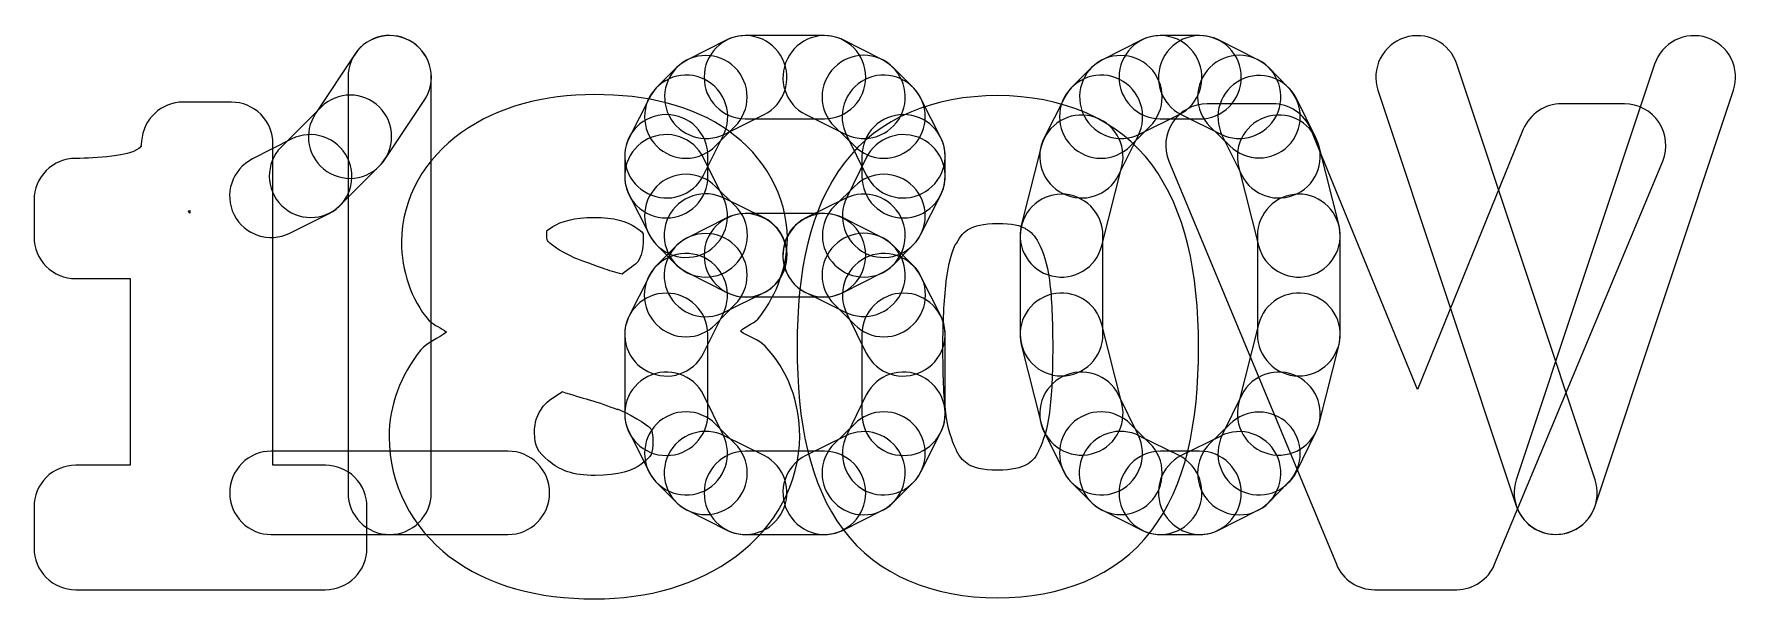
# Model space of a CAD drawing. Header units: millimetres. Extents: x 9 to 213, y 81 to 203.
# Drawn here: x 173.91 to 180.07, y 177.82 to 179.86 of the extents above; entities that cross this region are included whole.
import ezdxf

# ---------------------------------------------------------------- set-up
doc = ezdxf.new("R2010")
doc.units = ezdxf.units.MM
doc.layers.get('0').update_dxf_attribs({"linetype": 'CONTINUOUS'})

msp = doc.modelspace()

# ---------------------------------------------------------------- linework, layer by layer
at = {"color": 7}
for points in [[(175.19727, 179.856809)], [(175.28126, 179.831416)], [(176.41602, 179.841174)], [(177.91602, 179.841174)], [(178.86522, 179.848997)], [(179.95899, 179.848997)], [(176.23432, 179.741569)], [(176.80469, 179.741581)], [(177.73432, 179.741569)], [(178.16216, 179.741581)], [(176.33594, 179.698609)], [(176.91602, 179.698603)], [(177.83594, 179.698609)], [(178.27345, 179.696653)], [(175.9375, 179.64392)], [(177.39453, 179.640019)], [(174.94927, 179.598997)], [(176.19727, 179.571653)], [(177.05469, 179.571653)], [(177.73436, 179.565794)], [(178.375, 179.565794)], [(174.84375, 179.483753)], [(176.13086, 179.483763)], [(177.12109, 179.483763)], [(176.16216, 179.311881)], [(176.877, 179.311895)], [(176.84375, 179.268926)], [(177.625, 179.284544)], [(178.48242, 179.284544)], [(174.47461, 179.225871)], [(175.9355, 179.200461)], [(176.41597, 179.198596)], [(176.23432, 179.098998)], [(176.80469, 179.098996)], [(176.33594, 179.054075)], [(176.91602, 179.054075)], [(176.19727, 178.927122)], [(177.05469, 178.927122)], [(177.58985, 178.923216)], [(178.51953, 178.923216)], [(176.13086, 178.626344)], [(177.12109, 178.626338)], [(177.63086, 178.626344)], [(178.47851, 178.626338)], [(176.16216, 178.454458)], [(176.87695, 178.454474)], [(177.66216, 178.454458)], [(178.23432, 178.454474)], [(176.84375, 178.411508)], [(178.20117, 178.411508)]]:
    msp.add_lwpolyline(points, close=True, dxfattribs=at)
for points in [[(176.76953, 179.856809), (176.48242, 179.856809)], [(178.125, 179.856809), (177.98242, 179.856809)], [(176.41602, 179.841184), (176.27344, 179.768914)], [(176.97852, 179.768924), (176.83594, 179.841184)], [(177.91602, 179.841184), (177.77344, 179.768914)], [(178.33594, 179.768924), (178.19336, 179.841184)], [(175.07227, 179.790399), (174.92969, 179.575555)], [(176.23437, 179.741575), (176.16207, 179.669305)], [(177.08988, 179.669311), (177.01758, 179.741581)], [(177.73437, 179.741575), (177.66207, 179.669305)], [(178.44535, 179.669311), (178.37505, 179.741581)], [(179.55468, 178.253297), (179.05468, 179.753297)], [(179.76953, 179.753297), (179.26953, 178.253297)], [(175.04687, 179.706419), (175.04687, 178.206419)], [(175.34766, 178.206419), (175.34766, 179.706419)], [(174.625, 179.616575), (174.45117, 179.616539)], [(175.17968, 179.409541), (175.32226, 179.622431)], [(176.13477, 179.630246), (176.06247, 179.487668)], [(177.18949, 179.487665), (177.11719, 179.630243)], [(177.63477, 179.630246), (177.56247, 179.487668)], [(178.38867, 179.610639), (178.15234, 179.610639)], [(178.54492, 179.487665), (178.47462, 179.630243)], [(178.76953, 179.659544), (179.26953, 178.159544)], [(179.66016, 179.610639), (179.43359, 179.610639)], [(179.55469, 178.159544), (180.05469, 179.659544)], [(174.94922, 179.598997), (174.80469, 179.454466)], [(176.40821, 179.501332), (176.55079, 179.571642)], [(176.48242, 179.556028), (176.76953, 179.556028)], [(176.70117, 179.571652), (176.84375, 179.501342)], [(177.90821, 179.501332), (178.05079, 179.571642)], [(177.98242, 179.556028), (178.125, 179.556028)], [(178.05859, 179.571652), (178.20117, 179.501342)], [(176.33204, 179.352906), (176.40234, 179.495484)], [(176.37496, 179.458368), (176.44526, 179.528678)], [(176.80469, 179.528684), (176.87699, 179.458374)], [(176.84962, 179.495481), (176.91992, 179.352903)], [(177.83204, 179.352906), (177.90234, 179.495484)], [(177.87496, 179.458368), (177.94526, 179.528678)], [(178.16211, 179.528684), (178.23441, 179.458374)], [(178.20704, 179.495481), (178.27734, 179.352903)], [(179.29492, 179.518839), (178.91211, 178.579386), (178.52734, 179.518839)], [(174.29878, 179.458334), (174.29878, 179.456334)], [(174.84375, 179.483763), (174.70117, 179.411493)], [(174.96484, 178.306028), (174.77539, 178.306028), (174.77539, 179.466184)], [(177.55273, 179.456419), (177.48043, 179.171263)], [(178.62894, 179.171263), (178.55664, 179.456419)], [(175.01763, 179.243528), (175.16021, 179.386106)], [(176.04687, 179.421263), (176.04687, 179.348993)], [(176.40233, 179.272825), (176.33203, 179.415403)], [(176.34766, 179.348993), (176.34766, 179.421263)], [(176.91992, 179.415403), (176.84962, 179.272825)], [(176.9043, 179.421263), (176.9043, 179.348993)], [(177.20508, 179.348993), (177.20508, 179.421263)], [(177.77144, 179.098997), (177.84374, 179.384153)], [(178.01367, 179.403607), (178.61914, 177.948529)], [(178.26562, 179.384153), (178.33792, 179.098997)], [(179.19141, 177.948529), (179.79883, 179.403607)], [(176.44735, 179.241571), (176.37505, 179.311881)], [(176.87695, 179.311888), (176.80465, 179.241578)], [(173.91203, 179.262983), (173.91203, 179.130171)], [(176.06246, 179.282591), (176.13476, 179.140013)], [(176.55083, 179.198602), (176.4082, 179.268919)], [(176.84375, 179.268919), (176.70117, 179.198609)], [(177.11719, 179.140013), (177.18949, 179.282591)], [(174.47461, 179.225871), (174.47461, 179.216071)], [(174.83594, 179.143911), (174.97852, 179.214221)], [(176.41602, 179.198606), (176.27344, 179.126336)], [(176.76953, 179.214231), (176.48242, 179.214231)], [(176.97852, 179.126346), (176.83594, 179.198606)], [(177.39446, 179.178897), (177.39453, 179.179001)], [(176.08594, 179.165321), (176.08794, 179.163321)], [(177.47656, 179.134153), (177.47656, 178.778684)], [(177.49413, 179.161421), (177.49613, 179.159421)], [(177.77539, 178.778684), (177.77539, 179.134153)], [(178.33398, 179.134153), (178.33398, 178.778684)], [(178.63281, 178.778684), (178.63281, 179.134153)], [(175.85756, 179.057851), (175.85556, 179.059851)], [(176.23437, 179.098997), (176.16207, 179.026727)], [(176.16211, 179.10095), (176.23441, 179.02868)], [(177.08988, 179.026726), (177.01758, 179.098996)], [(177.01759, 179.028687), (177.08989, 179.100957)], [(177.244, 179.106637), (177.246, 179.106637)], [(176.27348, 179.001337), (176.41606, 178.929067)], [(176.83594, 178.929074), (176.97852, 179.001344)], [(174.06242, 178.97978), (174.25969, 178.97978), (174.25969, 178.305952), (174.06242, 178.305952)], [(176.13477, 178.987665), (176.06247, 178.845087)], [(177.18949, 178.845087), (177.11719, 178.987665)], [(177.2088, 178.967919), (177.2088, 178.969919)], [(177.58213, 178.973875), (177.58213, 178.971875)], [(176.37496, 178.813837), (176.44526, 178.886107)], [(176.40816, 178.858754), (176.55074, 178.929064)], [(176.48242, 178.91345), (176.76953, 178.91345)], [(176.70117, 178.929074), (176.84375, 178.858764)], [(176.80469, 178.886106), (176.87699, 178.813836)], [(175.33983, 178.827513), (175.34183, 178.827513)], [(176.33204, 178.710325), (176.40234, 178.852903)], [(176.84962, 178.852903), (176.91992, 178.710325)], [(177.84379, 178.528684), (177.77149, 178.813841)], [(178.33789, 178.813841), (178.26559, 178.528684)], [(176.04687, 178.778684), (176.04687, 178.491575)], [(176.34766, 178.491575), (176.34766, 178.778684)], [(176.9043, 178.778684), (176.9043, 178.491575)], [(177.20508, 178.491575), (177.20508, 178.778684)], [(177.48047, 178.741575), (177.55277, 178.456419)], [(178.55661, 178.456419), (178.62891, 178.741575)], [(175.82057, 178.571534), (175.82031, 178.571601)], [(176.01957, 178.507141), (176.01957, 178.509141)], [(176.40233, 178.415403), (176.33203, 178.559934)], [(176.91992, 178.559931), (176.84962, 178.4154)], [(177.90233, 178.415403), (177.83203, 178.559934)], [(178.27734, 178.559931), (178.20704, 178.4154)], [(176.13676, 178.442731), (176.13876, 178.440731)], [(176.44535, 178.384148), (176.37505, 178.454458)], [(176.87695, 178.454466), (176.80465, 178.384156)], [(177.58213, 178.497265), (177.58213, 178.495265)], [(177.94535, 178.384148), (177.87505, 178.454458)], [(178.23437, 178.454466), (178.16207, 178.384156)], [(176.06246, 178.425169), (176.13476, 178.282591)], [(176.55083, 178.341176), (176.4082, 178.411497)], [(176.84375, 178.411497), (176.70117, 178.341187)], [(177.11719, 178.282588), (177.18949, 178.425166)], [(177.56246, 178.425169), (177.63476, 178.282591)], [(178.05083, 178.341176), (177.9082, 178.411497)], [(178.20117, 178.411497), (178.05859, 178.341187)], [(178.47461, 178.282588), (178.54491, 178.425166)], [(175.625, 178.356809), (174.76953, 178.356809)], [(176.76953, 178.356809), (176.48242, 178.356809)], [(177.2462, 178.358497), (177.2462, 178.360497)], [(177.54303, 178.358547), (177.54303, 178.356547)], [(178.125, 178.356809), (177.98242, 178.356809)], [(176.11166, 178.313781), (176.10966, 178.311781)], [(176.16211, 178.243528), (176.23441, 178.171258)], [(177.01754, 178.171266), (177.08984, 178.243536)], [(177.66211, 178.243528), (177.73441, 178.171258)], [(178.37496, 178.171266), (178.44526, 178.243536)], [(173.91203, 178.155562), (173.91203, 178.0072)], [(175.11523, 178.0072), (175.11523, 178.155638)], [(176.27348, 178.143915), (176.41606, 178.071645)], [(176.83594, 178.071656), (176.97852, 178.143926)], [(177.77348, 178.143915), (177.91606, 178.071645)], [(178.19336, 178.071656), (178.33594, 178.143926)], [(174.76953, 178.056028), (175.625, 178.056028)], [(176.48242, 178.056028), (176.76953, 178.056028)], [(177.98242, 178.056028), (178.125, 178.056028)], [(174.06242, 177.856809), (174.96476, 177.856809)], [(178.75781, 177.856729), (179.05469, 177.856729)]]:
    msp.add_lwpolyline(points, dxfattribs=at)
for points in [[(175.19727, 179.856809), (175.157351, 179.856916), (175.119035, 179.841106), (175.090807, 179.812879)], [(175.28125, 179.831419), (175.248146, 179.85385), (175.207456, 179.862134), (175.168217, 179.854432)], [(175.303727, 179.812876), (175.2755, 179.841102), (175.237188, 179.856913), (175.19727, 179.856809)], [(176.48242, 179.856809), (176.400035, 179.855952), (176.333761, 179.788808), (176.33398, 179.706419)], [(176.530795, 179.848751), (176.493049, 179.861577), (176.451751, 179.858851), (176.41602, 179.841174)], [(176.83594, 179.841184), (176.800209, 179.858861), (176.758911, 179.861587), (176.721165, 179.848761)], [(176.91797, 179.706419), (176.918189, 179.788808), (176.851915, 179.855952), (176.76953, 179.856809)], [(177.98242, 179.856809), (177.900035, 179.855952), (177.833761, 179.788808), (177.83398, 179.706419)], [(178.030795, 179.848751), (177.993049, 179.861577), (177.951751, 179.858851), (177.91602, 179.841174)], [(178.19336, 179.841184), (178.157629, 179.858861), (178.116331, 179.861587), (178.078585, 179.848761)], [(178.231457, 179.812876), (178.20323, 179.841102), (178.164918, 179.856913), (178.125, 179.856809)], [(178.979787, 179.840418), (178.94425, 179.858369), (178.903034, 179.861455), (178.86522, 179.848997)], [(179.95898, 179.848997), (179.921167, 179.861452), (179.879954, 179.858364), (179.844419, 179.840414)], [(175.090807, 179.812879), (175.062579, 179.784653), (175.046766, 179.746338), (175.04687, 179.706419)], [(175.168217, 179.854432), (175.128978, 179.84673), (175.094439, 179.823679), (175.07227, 179.790399)], [(175.345284, 179.735462), (175.337586, 179.774702), (175.314538, 179.809244), (175.28126, 179.831416)], [(175.34766, 179.706419), (175.347764, 179.746337), (175.331953, 179.784649), (175.303727, 179.812876)], [(176.44526, 179.741569), (176.38682, 179.799357), (176.29276, 179.799357), (176.23432, 179.741569)], [(176.61719, 179.772814), (176.599626, 179.808601), (176.56854, 179.835925), (176.530795, 179.848751)], [(176.721165, 179.848761), (176.68342, 179.835935), (176.652334, 179.808611), (176.63477, 179.772824)], [(177.94526, 179.741569), (177.88682, 179.799357), (177.79276, 179.799357), (177.73432, 179.741569)], [(178.078585, 179.848761), (178.04084, 179.835935), (178.009754, 179.808611), (177.99219, 179.772824)], [(178.11719, 179.772814), (178.099626, 179.808601), (178.06854, 179.835925), (178.030795, 179.848751)], [(178.27539, 179.706419), (178.275494, 179.746337), (178.259683, 179.784649), (178.231457, 179.812876)], [(178.86523, 179.848997), (178.827403, 179.836584), (178.796062, 179.809642), (178.778112, 179.774106)], [(179.05468, 179.753297), (179.042267, 179.791126), (179.015324, 179.822468), (178.979787, 179.840418)], [(179.844419, 179.840414), (179.808885, 179.822464), (179.781943, 179.791124), (179.76953, 179.753297)], [(180.046108, 179.774106), (180.028158, 179.809642), (179.996817, 179.836584), (179.95899, 179.848997)], [(175.32226, 179.622431), (175.344694, 179.655533), (175.352983, 179.696222), (175.345284, 179.735462)], [(176.27344, 179.768914), (176.199643, 179.731619), (176.169944, 179.641639), (176.20704, 179.567742)], [(176.489575, 179.635124), (176.489575, 179.675092), (176.473623, 179.713408), (176.44526, 179.741569)], [(176.55079, 179.571642), (176.624587, 179.608937), (176.654286, 179.698917), (176.61719, 179.772814)], [(176.63477, 179.772824), (176.597674, 179.698927), (176.627373, 179.608947), (176.70117, 179.571652)], [(176.80469, 179.741575), (176.776327, 179.713414), (176.760375, 179.675098), (176.760375, 179.63513)], [(176.911135, 179.785895), (176.871166, 179.785895), (176.832851, 179.769944), (176.80469, 179.741581)], [(177.01758, 179.741581), (176.989419, 179.769944), (176.951104, 179.785895), (176.911135, 179.785895)], [(177.04492, 179.567752), (177.082016, 179.641649), (177.052317, 179.731629), (176.97852, 179.768924)], [(177.77344, 179.768914), (177.699643, 179.731619), (177.669944, 179.641639), (177.70704, 179.567742)], [(177.989575, 179.635124), (177.989575, 179.675092), (177.973623, 179.713408), (177.94526, 179.741569)], [(177.99219, 179.772824), (177.955094, 179.698927), (177.984793, 179.608947), (178.05859, 179.571652)], [(178.05079, 179.571642), (178.124587, 179.608937), (178.154286, 179.698917), (178.11719, 179.772814)], [(178.16211, 179.741575), (178.133747, 179.713414), (178.117795, 179.675098), (178.117795, 179.63513)], [(178.268605, 179.785895), (178.228636, 179.785895), (178.190321, 179.769944), (178.16216, 179.741581)], [(178.37505, 179.741581), (178.346889, 179.769944), (178.308574, 179.785895), (178.268605, 179.785895)], [(178.47462, 179.630243), (178.437329, 179.704042), (178.347349, 179.733747), (178.27345, 179.696653)], [(178.40234, 179.567752), (178.439436, 179.641649), (178.409737, 179.731629), (178.33594, 179.768924)], [(178.778112, 179.774106), (178.760161, 179.738571), (178.757074, 179.697357), (178.76953, 179.659544)], [(180.05469, 179.659544), (180.067146, 179.697357), (180.064059, 179.738571), (180.046108, 179.774106)], [(176.221165, 179.706183), (176.18342, 179.693357), (176.152334, 179.666033), (176.13477, 179.630246)], [(176.33594, 179.698606), (176.300209, 179.716283), (176.258911, 179.719009), (176.221165, 179.706183)], [(176.33398, 179.706419), (176.333761, 179.624029), (176.400035, 179.556885), (176.48242, 179.556028)], [(176.411651, 179.610943), (176.39917, 179.649124), (176.371897, 179.680703), (176.33594, 179.698609)], [(176.76953, 179.556028), (176.851915, 179.556885), (176.918189, 179.624029), (176.91797, 179.706419)], [(176.91602, 179.698606), (176.880063, 179.6807), (176.85279, 179.649121), (176.840309, 179.61094)], [(177.030795, 179.70618), (176.993049, 179.719006), (176.951751, 179.71628), (176.91602, 179.698603)], [(177.11719, 179.630243), (177.099626, 179.66603), (177.06854, 179.693354), (177.030795, 179.70618)], [(177.721165, 179.706183), (177.68342, 179.693357), (177.652334, 179.666033), (177.63477, 179.630246)], [(177.83594, 179.698606), (177.800209, 179.716283), (177.758911, 179.719009), (177.721165, 179.706183)], [(177.83398, 179.706419), (177.833761, 179.624029), (177.900035, 179.556885), (177.98242, 179.556028)], [(177.911651, 179.610943), (177.89917, 179.649124), (177.871897, 179.680703), (177.83594, 179.698609)], [(178.27344, 179.696653), (178.199643, 179.659358), (178.169944, 179.569378), (178.20704, 179.495481)], [(178.231457, 179.599962), (178.259683, 179.628188), (178.275494, 179.666501), (178.27539, 179.706419)], [(174.45117, 179.616539), (174.371707, 179.616893), (174.305753, 179.555222), (174.30078, 179.475914)], [(174.731452, 179.572637), (174.703227, 179.600862), (174.664917, 179.616675), (174.625, 179.616575)], [(175.16021, 179.598997), (175.10177, 179.656785), (175.00771, 179.656785), (174.94927, 179.598997)], [(175.9375, 179.643919), (175.75565, 179.643919), (175.58968, 179.601159), (175.45703, 179.5072)], [(176.42187, 179.51306), (176.29039, 179.60538), (176.1248, 179.64392), (175.9375, 179.64392)], [(176.16207, 179.669305), (176.104284, 179.610866), (176.104284, 179.516807), (176.16207, 179.458368)], [(176.40234, 179.495484), (176.420778, 179.531171), (176.424132, 179.572762), (176.411651, 179.610943)], [(176.44526, 179.528678), (176.473623, 179.556839), (176.489575, 179.595155), (176.489575, 179.635124)], [(176.760375, 179.63513), (176.760375, 179.595161), (176.776327, 179.556845), (176.80469, 179.528684)], [(176.840309, 179.61094), (176.827828, 179.572759), (176.831182, 179.531168), (176.84962, 179.495481)], [(177.39453, 179.640019), (177.16555, 179.640019), (176.96377, 179.560259), (176.83984, 179.395878)], [(177.08988, 179.458374), (177.147666, 179.516813), (177.147666, 179.610872), (177.08988, 179.669311)], [(177.95312, 179.390019), (177.83064, 179.556592), (177.62522, 179.640019), (177.39453, 179.640019)], [(177.66207, 179.669305), (177.604284, 179.610866), (177.604284, 179.516807), (177.66207, 179.458368)], [(177.90234, 179.495484), (177.920778, 179.531171), (177.924132, 179.572762), (177.911651, 179.610943)], [(177.94526, 179.528678), (177.973623, 179.556839), (177.989575, 179.595155), (177.989575, 179.635124)], [(178.15234, 179.610639), (178.102328, 179.61061), (178.055619, 179.58566), (178.027788, 179.544108)], [(178.117795, 179.63513), (178.117795, 179.595161), (178.133747, 179.556845), (178.16211, 179.528684)], [(178.52734, 179.518839), (178.50386, 179.574604), (178.449177, 179.610805), (178.38867, 179.610639)], [(178.44535, 179.458374), (178.503136, 179.516813), (178.503136, 179.610872), (178.44535, 179.669311)], [(179.43359, 179.610639), (179.373083, 179.610805), (179.3184, 179.574604), (179.29492, 179.518839)], [(179.784712, 179.544108), (179.756881, 179.58566), (179.710172, 179.61061), (179.66016, 179.610639)], [(174.77539, 179.466184), (174.77549, 179.506101), (174.759678, 179.544411), (174.731452, 179.572637)], [(174.92969, 179.575555), (174.907256, 179.542453), (174.898968, 179.501764), (174.906666, 179.462524)], [(175.204525, 179.492551), (175.204525, 179.53252), (175.188573, 179.570836), (175.16021, 179.598997)], [(176.19727, 179.571653), (176.157351, 179.57176), (176.119035, 179.55595), (176.090807, 179.527723)], [(176.303727, 179.52772), (176.2755, 179.555946), (176.237188, 179.571757), (176.19727, 179.571653)], [(176.20704, 179.567742), (176.244331, 179.493943), (176.334311, 179.464238), (176.40821, 179.501332)], [(176.84375, 179.501342), (176.917649, 179.464248), (177.007629, 179.493953), (177.04492, 179.567752)], [(177.05469, 179.571653), (177.014772, 179.571757), (176.97646, 179.555946), (176.948233, 179.52772)], [(177.161147, 179.52772), (177.13292, 179.555946), (177.094608, 179.571757), (177.05469, 179.571653)], [(177.73437, 179.565794), (177.654015, 179.585706), (177.572721, 179.536755), (177.55273, 179.456419)], [(177.70704, 179.567742), (177.744331, 179.493943), (177.834311, 179.464238), (177.90821, 179.501332)], [(177.84374, 179.384153), (177.863652, 179.46451), (177.814698, 179.545806), (177.73436, 179.565794)], [(178.125, 179.556028), (178.164918, 179.555924), (178.203231, 179.571735), (178.231457, 179.599962)], [(178.20117, 179.501342), (178.275069, 179.464248), (178.365049, 179.493953), (178.40234, 179.567752)], [(178.375, 179.565794), (178.294662, 179.545806), (178.245708, 179.46451), (178.26562, 179.384153)], [(178.55664, 179.456419), (178.536649, 179.536755), (178.455355, 179.585706), (178.375, 179.565794)], [(174.958525, 179.49133), (174.920779, 179.504156), (174.879481, 179.50143), (174.84375, 179.483753)], [(175.04492, 179.415393), (175.027356, 179.45118), (174.99627, 179.478504), (174.958525, 179.49133)], [(175.16021, 179.386106), (175.188573, 179.414267), (175.204525, 179.452583), (175.204525, 179.492551)], [(175.45703, 179.5072), (175.32521, 179.41384), (175.24023, 179.269108), (175.24023, 179.112669)], [(176.06247, 179.487668), (176.044795, 179.451932), (176.042075, 179.410629), (176.054909, 179.372883)], [(176.090807, 179.527723), (176.062579, 179.499497), (176.046766, 179.461182), (176.04687, 179.421263)], [(176.245635, 179.49134), (176.207889, 179.504166), (176.166591, 179.50144), (176.13086, 179.483763)], [(176.33203, 179.415403), (176.314466, 179.45119), (176.28338, 179.478514), (176.245635, 179.49134)], [(176.34766, 179.421263), (176.347764, 179.461181), (176.331953, 179.499493), (176.303727, 179.52772)], [(176.63477, 179.124389), (176.63477, 179.277992), (176.55077, 179.422563), (176.42187, 179.51306)], [(176.948233, 179.52772), (176.920007, 179.499493), (176.904196, 179.461181), (176.9043, 179.421263)], [(177.006315, 179.49134), (176.96857, 179.478514), (176.937484, 179.45119), (176.91992, 179.415403)], [(177.12109, 179.483763), (177.085359, 179.50144), (177.044061, 179.504166), (177.006315, 179.49134)], [(177.20508, 179.421263), (177.205184, 179.461181), (177.189373, 179.499493), (177.161147, 179.52772)], [(177.197051, 179.37288), (177.209885, 179.410626), (177.207165, 179.451929), (177.18949, 179.487665)], [(177.56247, 179.487668), (177.544795, 179.451932), (177.542075, 179.410629), (177.554909, 179.372883)], [(178.027788, 179.544108), (177.999956, 179.502555), (177.994662, 179.449866), (178.01367, 179.403607)], [(178.47852, 179.286493), (178.552317, 179.323788), (178.582016, 179.413768), (178.54492, 179.487665)], [(179.79883, 179.403607), (179.817838, 179.449866), (179.812544, 179.502555), (179.784712, 179.544108)], [(174.27138, 179.438754), (174.26838, 179.437254), (174.23848, 179.427204), (174.19328, 179.421174)], [(174.29878, 179.456334), (174.29578, 179.452834), (174.28878, 179.447134), (174.27138, 179.438754)], [(174.30078, 179.475914), (174.29978, 179.455104), (174.29578, 179.454784), (174.29878, 179.458334)], [(174.80469, 179.454466), (174.747453, 179.39548), (174.748345, 179.301418), (174.80669, 179.243528)], [(174.906666, 179.462524), (174.914364, 179.423284), (174.937412, 179.388743), (174.97069, 179.366571)], [(176.13086, 179.483763), (176.095065, 179.466207), (176.067733, 179.435122), (176.054899, 179.397376)], [(176.16207, 179.458368), (176.190231, 179.430005), (176.228546, 179.414054), (176.268515, 179.414054)], [(176.268515, 179.414054), (176.308484, 179.414054), (176.346799, 179.430005), (176.37496, 179.458368)], [(176.87699, 179.458374), (176.905151, 179.430011), (176.943466, 179.41406), (176.983435, 179.41406)], [(176.983435, 179.41406), (177.023404, 179.41406), (177.061719, 179.430011), (177.08988, 179.458374)], [(177.197051, 179.397376), (177.184217, 179.435122), (177.156885, 179.466207), (177.12109, 179.483763)], [(177.66207, 179.458368), (177.690231, 179.430005), (177.728546, 179.414054), (177.768515, 179.414054)], [(177.768515, 179.414054), (177.808484, 179.414054), (177.846799, 179.430005), (177.87496, 179.458368)], [(178.23441, 179.458374), (178.29285, 179.400586), (178.38691, 179.400586), (178.44535, 179.458374)], [(173.955968, 179.369436), (173.927742, 179.34121), (173.91193, 179.3029), (173.91203, 179.262983)], [(174.06242, 179.413374), (174.022503, 179.413474), (173.984193, 179.397661), (173.955968, 179.369436)], [(174.19328, 179.421174), (174.14558, 179.415474), (174.10188, 179.413374), (174.06242, 179.413374)], [(174.70117, 179.411493), (174.627373, 179.374198), (174.597674, 179.284218), (174.63477, 179.210321)], [(174.97069, 179.366571), (175.004033, 179.344322), (175.044894, 179.336344), (175.084158, 179.344416)], [(174.97852, 179.214221), (175.052317, 179.251516), (175.082016, 179.341496), (175.04492, 179.415393)], [(175.084158, 179.344416), (175.123421, 179.352489), (175.15782, 179.375942), (175.17968, 179.409541)], [(176.054899, 179.397376), (176.042065, 179.35963), (176.044785, 179.318327), (176.06246, 179.282591)], [(176.054909, 179.372883), (176.067743, 179.335137), (176.095075, 179.304052), (176.13087, 179.286496)], [(176.83984, 179.395878), (176.71606, 179.232537), (176.66992, 179.01027), (176.66992, 178.733769)], [(177.12109, 179.286493), (177.156885, 179.304049), (177.184217, 179.335134), (177.197051, 179.37288)], [(177.18949, 179.282591), (177.207165, 179.318327), (177.209885, 179.35963), (177.197051, 179.397376)], [(177.554909, 179.372883), (177.567743, 179.335137), (177.595075, 179.304052), (177.63087, 179.286496)], [(178.12109, 178.733769), (178.12109, 179.004531), (178.07369, 179.226221), (177.95312, 179.390019)], [(176.04687, 179.348993), (176.046766, 179.309073), (176.062578, 179.270759), (176.090807, 179.242532)], [(176.16211, 179.311888), (176.104323, 179.253449), (176.104323, 179.159389), (176.16211, 179.10095)], [(176.13087, 179.286496), (176.204769, 179.249402), (176.294749, 179.279107), (176.33204, 179.352906)], [(176.268605, 179.356195), (176.228636, 179.356195), (176.190321, 179.340244), (176.16216, 179.311881)], [(176.37505, 179.311881), (176.346889, 179.340244), (176.308574, 179.356195), (176.268605, 179.356195)], [(176.303727, 179.242536), (176.331953, 179.270762), (176.347764, 179.309075), (176.34766, 179.348993)], [(177.04492, 179.202516), (177.007629, 179.276315), (176.917649, 179.30602), (176.84375, 179.268926)], [(176.983445, 179.356209), (176.943476, 179.356209), (176.905161, 179.340258), (176.877, 179.311895)], [(176.9043, 179.348993), (176.904196, 179.309075), (176.920007, 179.270762), (176.948233, 179.242536)], [(176.91992, 179.352903), (176.957211, 179.279104), (177.047191, 179.249399), (177.12109, 179.286493)], [(177.08989, 179.311895), (177.061729, 179.340258), (177.023414, 179.356209), (176.983445, 179.356209)], [(177.08989, 179.100957), (177.147677, 179.159396), (177.147677, 179.253456), (177.08989, 179.311895)], [(177.161147, 179.242536), (177.189373, 179.270762), (177.205184, 179.309075), (177.20508, 179.348993)], [(177.63087, 179.286496), (177.704769, 179.249402), (177.794749, 179.279107), (177.83204, 179.352906)], [(178.27734, 179.352903), (178.314631, 179.279098), (178.404619, 179.249393), (178.47852, 179.286493)], [(174.80669, 179.243528), (174.86513, 179.18574), (174.95919, 179.18574), (175.01763, 179.243528)], [(176.090807, 179.242532), (176.119035, 179.214306), (176.15735, 179.198495), (176.19727, 179.198602)], [(176.19727, 179.198602), (176.237188, 179.198498), (176.275501, 179.214309), (176.303727, 179.242536)], [(176.292741, 179.278224), (176.254562, 179.265741), (176.222984, 179.238467), (176.20508, 179.202509)], [(176.4082, 179.268919), (176.372512, 179.287355), (176.330921, 179.290707), (176.292741, 179.278224)], [(176.33593, 179.071653), (176.409727, 179.108948), (176.439426, 179.198928), (176.40233, 179.272825)], [(176.490668, 179.134709), (176.491043, 179.174679), (176.47545, 179.213145), (176.44735, 179.241571)], [(176.80465, 179.241578), (176.77655, 179.213152), (176.760957, 179.174686), (176.761332, 179.134716)], [(176.84962, 179.272825), (176.812524, 179.198928), (176.842223, 179.108948), (176.91602, 179.071653)], [(176.948233, 179.242536), (176.976459, 179.214309), (177.014772, 179.198498), (177.05469, 179.198602)], [(177.05469, 179.198602), (177.094608, 179.198498), (177.132921, 179.214309), (177.161147, 179.242536)], [(177.625, 179.284544), (177.542615, 179.283687), (177.476341, 179.216543), (177.47656, 179.134153)], [(177.731457, 179.24061), (177.703231, 179.268837), (177.664918, 179.284648), (177.625, 179.284544)], [(177.77539, 179.134153), (177.775494, 179.174071), (177.759683, 179.212384), (177.731457, 179.24061)], [(178.48242, 179.284544), (178.400035, 179.283687), (178.333761, 179.216543), (178.33398, 179.134153)], [(178.588877, 179.24061), (178.560651, 179.268837), (178.522338, 179.284648), (178.48242, 179.284544)], [(178.63281, 179.134153), (178.632914, 179.174071), (178.617103, 179.212384), (178.588877, 179.24061)], [(174.46861, 179.221971), (174.47061, 179.223371), (174.47261, 179.224371), (174.47461, 179.225871)], [(174.47461, 179.216071), (174.472666, 179.218093), (174.470665, 179.220061), (174.46861, 179.221971)], [(174.63477, 179.210321), (174.672061, 179.136522), (174.762041, 179.106817), (174.83594, 179.143911)], [(175.78706, 179.167261), (175.81766, 179.186701), (175.86316, 179.200461), (175.9355, 179.200461)], [(175.93555, 179.200481), (176.00915, 179.200481), (176.05473, 179.186571), (176.08594, 179.165321)], [(176.20508, 179.202509), (176.187405, 179.166773), (176.184685, 179.12547), (176.197519, 179.087724)], [(176.48242, 179.214231), (176.400035, 179.213374), (176.333761, 179.14623), (176.33398, 179.063841)], [(176.530745, 179.206173), (176.492999, 179.218999), (176.451701, 179.216273), (176.41597, 179.198596)], [(176.61714, 179.130236), (176.599576, 179.166023), (176.56849, 179.193347), (176.530745, 179.206173)], [(176.626541, 179.110936), (176.61406, 179.149117), (176.586787, 179.180696), (176.55083, 179.198602)], [(176.70117, 179.198609), (176.665213, 179.180703), (176.63794, 179.149124), (176.625459, 179.110943)], [(176.721165, 179.206183), (176.68342, 179.193357), (176.652334, 179.166033), (176.63477, 179.130246)], [(176.83594, 179.198606), (176.800209, 179.216283), (176.758911, 179.219009), (176.721165, 179.206183)], [(176.91797, 179.063841), (176.918189, 179.14623), (176.851915, 179.213374), (176.76953, 179.214231)], [(176.97852, 179.001344), (177.052317, 179.038639), (177.082016, 179.128619), (177.04492, 179.202516)], [(177.2929, 179.159367), (177.3111, 179.169367), (177.3424, 179.178897), (177.39446, 179.178897)], [(177.39453, 179.179001), (177.44753, 179.179001), (177.47903, 179.170001), (177.49413, 179.161421)], [(173.91203, 179.130171), (173.91193, 179.090254), (173.927742, 179.051944), (173.955968, 179.023718)], [(175.76556, 179.134061), (175.76556, 179.155541), (175.75956, 179.149541), (175.78706, 179.167261)], [(175.77156, 179.112581), (175.76556, 179.119281), (175.76556, 179.120581), (175.76556, 179.134061)], [(176.08794, 179.163321), (176.11724, 179.143891), (176.11334, 179.147511), (176.11334, 179.122301)], [(176.11334, 179.122301), (176.11334, 179.085151), (176.10734, 179.061621), (176.09384, 179.040271)], [(176.13476, 179.140013), (176.152324, 179.104226), (176.18341, 179.076902), (176.221155, 179.064076)], [(176.27344, 179.126336), (176.237645, 179.10878), (176.210313, 179.077695), (176.197479, 179.039949)], [(176.44526, 179.098998), (176.38682, 179.156786), (176.29276, 179.156786), (176.23432, 179.098998)], [(176.44535, 179.02868), (176.47398, 179.056573), (176.490292, 179.09474), (176.490668, 179.134709)], [(176.53517, 178.841185), (176.59677, 178.924795), (176.63477, 179.022896), (176.63477, 179.124389)], [(176.55074, 178.929064), (176.624537, 178.966359), (176.654236, 179.056339), (176.61714, 179.130236)], [(176.63477, 179.130246), (176.597674, 179.056349), (176.627373, 178.966369), (176.70117, 178.929074)], [(176.761332, 179.134716), (176.761708, 179.094747), (176.77802, 179.05658), (176.80665, 179.028687)], [(176.911135, 179.14331), (176.871166, 179.14331), (176.832851, 179.127359), (176.80469, 179.098996)], [(177.01758, 179.098996), (176.989419, 179.127359), (176.951104, 179.14331), (176.911135, 179.14331)], [(177.04492, 178.925174), (177.082016, 178.999071), (177.052317, 179.089051), (176.97852, 179.126346)], [(177.030795, 179.064076), (177.06854, 179.076902), (177.099626, 179.104226), (177.11719, 179.140013)], [(177.246, 179.106637), (177.2614, 179.136187), (177.274, 179.148857), (177.2929, 179.159367)], [(177.48043, 179.171263), (177.460517, 179.090909), (177.509466, 179.009615), (177.5898, 178.989622)], [(177.49613, 179.159421), (177.51563, 179.148551), (177.52853, 179.136341), (177.54303, 179.108641)], [(178.51956, 178.989622), (178.599898, 179.00961), (178.648852, 179.090906), (178.62894, 179.171263)], [(175.24023, 179.112669), (175.24023, 179.009796), (175.27313, 178.905107), (175.33983, 178.827513)], [(175.85556, 179.059851), (175.80966, 179.080361), (175.78176, 179.101371), (175.77156, 179.112581)], [(175.96694, 179.016831), (175.91784, 179.034851), (175.88104, 179.047921), (175.85756, 179.057851)], [(176.33594, 179.054075), (176.262041, 179.091169), (176.172061, 179.061464), (176.13477, 178.987665)], [(176.197519, 179.087724), (176.210353, 179.049978), (176.237685, 179.018893), (176.27348, 179.001337)], [(176.221155, 179.064076), (176.258901, 179.05125), (176.300199, 179.053976), (176.33593, 179.071653)], [(176.33398, 179.063841), (176.333761, 178.981451), (176.400035, 178.914307), (176.48242, 178.91345)], [(176.489575, 178.992553), (176.489575, 179.032521), (176.473623, 179.070837), (176.44526, 179.098998)], [(176.625459, 179.110943), (176.612978, 179.072762), (176.616332, 179.031171), (176.63477, 178.995484)], [(176.61723, 178.995477), (176.635668, 179.031164), (176.639022, 179.072755), (176.626541, 179.110936)], [(176.80469, 179.098997), (176.776327, 179.070836), (176.760375, 179.03252), (176.760375, 178.992552)], [(176.76953, 178.91345), (176.851915, 178.914307), (176.918189, 178.981451), (176.91797, 179.063841)], [(177.11719, 178.987665), (177.079899, 179.061464), (176.989919, 179.091169), (176.91602, 179.054075)], [(176.91602, 179.071653), (176.951751, 179.053976), (176.993049, 179.05125), (177.030795, 179.064076)], [(177.2088, 178.969919), (177.2168, 179.033869), (177.2305, 179.081108), (177.244, 179.106637)], [(177.54303, 179.108641), (177.55923, 179.078021), (177.57483, 179.032951), (177.58213, 178.973875)], [(177.5898, 178.989622), (177.670155, 178.96971), (177.751449, 179.018661), (177.77144, 179.098997)], [(178.33792, 179.098997), (178.357911, 179.018661), (178.439205, 178.96971), (178.51956, 178.989622)], [(173.955968, 179.023718), (173.984193, 178.995493), (174.022503, 178.97968), (174.06242, 178.97978)], [(176.03724, 178.995351), (176.01404, 179.002451), (175.99114, 179.008071), (175.96694, 179.016831)], [(176.09384, 179.040271), (176.08884, 179.032271), (176.05704, 179.011911), (176.03724, 178.995351)], [(176.16207, 179.026727), (176.133707, 178.998566), (176.117756, 178.960251), (176.117756, 178.920282)], [(176.197479, 179.039949), (176.184645, 179.002203), (176.187365, 178.9609), (176.20504, 178.925164)], [(176.23441, 179.02868), (176.29285, 178.970892), (176.38691, 178.970892), (176.44535, 179.02868)], [(176.40234, 178.852903), (176.439436, 178.9268), (176.409737, 179.01678), (176.33594, 179.054075)], [(176.41606, 178.929067), (176.489959, 178.891973), (176.579939, 178.921678), (176.61723, 178.995477)], [(176.63477, 178.995484), (176.672061, 178.921685), (176.762041, 178.89198), (176.83594, 178.929074)], [(176.80665, 179.028687), (176.86509, 178.970899), (176.95915, 178.970899), (177.01759, 179.028687)], [(176.91602, 179.054075), (176.842223, 179.01678), (176.812524, 178.9268), (176.84962, 178.852903)], [(177.134194, 178.920281), (177.134194, 178.96025), (177.118243, 178.998565), (177.08988, 179.026726)], [(176.44526, 178.886107), (176.473623, 178.914268), (176.489575, 178.952584), (176.489575, 178.992553)], [(176.760375, 178.992552), (176.760375, 178.952583), (176.776327, 178.914267), (176.80469, 178.886106)], [(177.1971, 178.733544), (177.1971, 178.820434), (177.2011, 178.897631), (177.2088, 178.967919)], [(177.58213, 178.971875), (177.59113, 178.907775), (177.59383, 178.827634), (177.59383, 178.733594)], [(177.77149, 178.813841), (177.751499, 178.894177), (177.670205, 178.943128), (177.58985, 178.923216)], [(178.51953, 178.923216), (178.439175, 178.943128), (178.357881, 178.894177), (178.33789, 178.813841)], [(176.19727, 178.927122), (176.114878, 178.927346), (176.047728, 178.861072), (176.04687, 178.778684)], [(176.117756, 178.920282), (176.117756, 178.880313), (176.133707, 178.841998), (176.16207, 178.813837)], [(176.34766, 178.778684), (176.346802, 178.861068), (176.279658, 178.927341), (176.19727, 178.927122)], [(176.20504, 178.925164), (176.222944, 178.889206), (176.254522, 178.861932), (176.292701, 178.849449)], [(176.84375, 178.858764), (176.917649, 178.82167), (177.007629, 178.851375), (177.04492, 178.925174)], [(177.05469, 178.927122), (176.972302, 178.927341), (176.905158, 178.861068), (176.9043, 178.778684)], [(177.20508, 178.778684), (177.204222, 178.861068), (177.137078, 178.927341), (177.05469, 178.927122)], [(177.08988, 178.813836), (177.118243, 178.841997), (177.134194, 178.880312), (177.134194, 178.920281)], [(177.58984, 178.923216), (177.509506, 178.903223), (177.460557, 178.821929), (177.48047, 178.741575)], [(178.62891, 178.741575), (178.648822, 178.821932), (178.599868, 178.903228), (178.51953, 178.923216)], [(175.34183, 178.827513), (175.35713, 178.810043), (175.38473, 178.802013), (175.40233, 178.786493)], [(176.06247, 178.845087), (176.044795, 178.809351), (176.042075, 178.768048), (176.054909, 178.730302)], [(176.16207, 178.813837), (176.190231, 178.785474), (176.228546, 178.769523), (176.268515, 178.769523)], [(176.268515, 178.769523), (176.308484, 178.769523), (176.346799, 178.785474), (176.37496, 178.813837)], [(176.292701, 178.849449), (176.330881, 178.836966), (176.372472, 178.840318), (176.40816, 178.858754)], [(176.46487, 178.790405), (176.48547, 178.810215), (176.51807, 178.818255), (176.53517, 178.841185)], [(176.87699, 178.813836), (176.905151, 178.785473), (176.943466, 178.769522), (176.983435, 178.769522)], [(176.983435, 178.769522), (177.023404, 178.769522), (177.061719, 178.785473), (177.08988, 178.813836)], [(177.197051, 178.730302), (177.209885, 178.768048), (177.207165, 178.809351), (177.18949, 178.845087)], [(175.40233, 178.786493), (175.37393, 178.762603), (175.33383, 178.750573), (175.31053, 178.722043)], [(176.55467, 178.735715), (176.53147, 178.759795), (176.49227, 178.770095), (176.46487, 178.790405)], [(177.47656, 178.778684), (177.476341, 178.696295), (177.542615, 178.629151), (177.625, 178.628294)], [(177.731457, 178.672227), (177.759683, 178.700454), (177.775494, 178.738766), (177.77539, 178.778684)], [(178.33398, 178.778684), (178.333761, 178.696295), (178.400035, 178.629151), (178.48242, 178.628294)], [(178.588877, 178.672227), (178.617103, 178.700454), (178.632914, 178.738766), (178.63281, 178.778684)], [(175.31053, 178.722043), (175.23743, 178.633463), (175.19529, 178.521599), (175.19529, 178.40759)], [(176.054909, 178.730302), (176.067743, 178.692556), (176.095075, 178.661471), (176.13087, 178.643915)], [(176.13087, 178.643915), (176.204769, 178.606821), (176.294749, 178.636526), (176.33204, 178.710325)], [(176.67967, 178.411496), (176.67967, 178.531197), (176.63667, 178.650612), (176.55467, 178.735715)], [(176.66992, 178.733769), (176.66992, 178.459372), (176.71462, 178.237157), (176.83594, 178.073612)], [(176.91992, 178.710325), (176.957211, 178.636526), (177.047191, 178.606821), (177.12109, 178.643915)], [(177.12109, 178.643915), (177.156885, 178.661471), (177.184217, 178.692556), (177.197051, 178.730302)], [(177.2071, 178.495262), (177.2001, 178.554902), (177.1971, 178.636018), (177.1971, 178.733544)], [(177.59383, 178.733594), (177.59383, 178.638184), (177.59083, 178.559623), (177.58213, 178.497265)], [(177.94922, 178.067753), (178.0746, 178.231008), (178.12109, 178.454698), (178.12109, 178.733769)], [(176.13086, 178.626341), (176.095065, 178.608785), (176.067733, 178.5777), (176.054899, 178.539954)], [(176.33203, 178.559934), (176.294739, 178.633733), (176.204759, 178.663438), (176.13086, 178.626344)], [(177.12109, 178.626341), (177.047191, 178.663435), (176.957211, 178.63373), (176.91992, 178.559931)], [(177.197051, 178.539951), (177.184217, 178.577697), (177.156885, 178.608782), (177.12109, 178.626338)], [(177.63086, 178.626341), (177.595065, 178.608785), (177.567733, 178.5777), (177.554899, 178.539954)], [(177.625, 178.628294), (177.664918, 178.62819), (177.70323, 178.644001), (177.731457, 178.672227)], [(177.83203, 178.559934), (177.794739, 178.633733), (177.704759, 178.663438), (177.63086, 178.626344)], [(178.47852, 178.626341), (178.404619, 178.663441), (178.314631, 178.633736), (178.27734, 178.559931)], [(178.54491, 178.425166), (178.582006, 178.499063), (178.552307, 178.589043), (178.47851, 178.626338)], [(178.48242, 178.628294), (178.522338, 178.62819), (178.56065, 178.644001), (178.588877, 178.672227)], [(175.75217, 178.518804), (175.76857, 178.540634), (175.79647, 178.554824), (175.82057, 178.571534)], [(175.82031, 178.571601), (175.85381, 178.561151), (175.89301, 178.549681), (175.91801, 178.542301)], [(175.72097, 178.423104), (175.72097, 178.462944), (175.72997, 178.488374), (175.75217, 178.518804)], [(175.91801, 178.542301), (175.95561, 178.531161), (175.98981, 178.519301), (176.01957, 178.507141)], [(176.01957, 178.509141), (176.09677, 178.477151), (176.13713, 178.442281), (176.13676, 178.442731)], [(176.054899, 178.539954), (176.042065, 178.502208), (176.044785, 178.460905), (176.06246, 178.425169)], [(177.18949, 178.425166), (177.207165, 178.460902), (177.209885, 178.502205), (177.197051, 178.539951)], [(177.554899, 178.539954), (177.542065, 178.502208), (177.544785, 178.460905), (177.56246, 178.425169)], [(177.73441, 178.347044), (177.814748, 178.367032), (177.863702, 178.448327), (177.84379, 178.528684)], [(178.44526, 178.454474), (178.38682, 178.512262), (178.29276, 178.512262), (178.23432, 178.454474)], [(178.26559, 178.528684), (178.245678, 178.448327), (178.294632, 178.367032), (178.37497, 178.347044)], [(176.04687, 178.491575), (176.046766, 178.451655), (176.062578, 178.413341), (176.090807, 178.385114)], [(176.16211, 178.454466), (176.104323, 178.396027), (176.104323, 178.301967), (176.16211, 178.243528)], [(176.13876, 178.440731), (176.14276, 178.436331), (176.14876, 178.428201), (176.14876, 178.393861)], [(176.268605, 178.498772), (176.228636, 178.498772), (176.190321, 178.482821), (176.16216, 178.454458)], [(176.37505, 178.454458), (176.346889, 178.482821), (176.308574, 178.498772), (176.268605, 178.498772)], [(176.303727, 178.385118), (176.331953, 178.413344), (176.347764, 178.451657), (176.34766, 178.491575)], [(177.04492, 178.345098), (177.007629, 178.418897), (176.917649, 178.448602), (176.84375, 178.411508)], [(176.983395, 178.498788), (176.943426, 178.498788), (176.905111, 178.482837), (176.87695, 178.454474)], [(176.9043, 178.491575), (176.904196, 178.451657), (176.920007, 178.413344), (176.948233, 178.385118)], [(177.08984, 178.454474), (177.061679, 178.482837), (177.023364, 178.498788), (176.983395, 178.498788)], [(177.08984, 178.243536), (177.147627, 178.301975), (177.147627, 178.396035), (177.08984, 178.454474)], [(177.161147, 178.385118), (177.189373, 178.413344), (177.205184, 178.451657), (177.20508, 178.491575)], [(177.2462, 178.360497), (177.2279, 178.397407), (177.2136, 178.441497), (177.2071, 178.495262)], [(177.58213, 178.495265), (177.57513, 178.437715), (177.56033, 178.393386), (177.54303, 178.358547)], [(177.55277, 178.456419), (177.572761, 178.376083), (177.654055, 178.327132), (177.73441, 178.347044)], [(177.66211, 178.454466), (177.604323, 178.396027), (177.604323, 178.301967), (177.66211, 178.243528)], [(177.768605, 178.498772), (177.728636, 178.498772), (177.690321, 178.482821), (177.66216, 178.454458)], [(177.87505, 178.454458), (177.846889, 178.482821), (177.808574, 178.498772), (177.768605, 178.498772)], [(178.40234, 178.345098), (178.365049, 178.418897), (178.275069, 178.448602), (178.20117, 178.411508)], [(178.37497, 178.347044), (178.455325, 178.327132), (178.536619, 178.376083), (178.55661, 178.456419)], [(178.44526, 178.243536), (178.503047, 178.301975), (178.503047, 178.396035), (178.44526, 178.454474)], [(175.19529, 178.40759), (175.19529, 178.238621), (175.27749, 178.080143), (175.41404, 177.975949)], [(175.77177, 178.321541), (175.73147, 178.354851), (175.72097, 178.374681), (175.72097, 178.423104)], [(176.090807, 178.385114), (176.119035, 178.356888), (176.15735, 178.341077), (176.19727, 178.341184)], [(176.14876, 178.393861), (176.14876, 178.347071), (176.14376, 178.337661), (176.11166, 178.313781)], [(176.19727, 178.341184), (176.237188, 178.34108), (176.275501, 178.356891), (176.303727, 178.385118)], [(176.292741, 178.420802), (176.254562, 178.408319), (176.222984, 178.381045), (176.20508, 178.345087)], [(176.4082, 178.411497), (176.372512, 178.429933), (176.330921, 178.433285), (176.292741, 178.420802)], [(176.33593, 178.214231), (176.409727, 178.251526), (176.439426, 178.341506), (176.40233, 178.415403)], [(176.489664, 178.277703), (176.489664, 178.317672), (176.473713, 178.355987), (176.44535, 178.384148)], [(176.4492, 177.977902), (176.59082, 178.082673), (176.67967, 178.24102), (176.67967, 178.411496)], [(176.80465, 178.384156), (176.776287, 178.355995), (176.760336, 178.31768), (176.760336, 178.277711)], [(176.84962, 178.4154), (176.812524, 178.341503), (176.842223, 178.251523), (176.91602, 178.214228)], [(176.948233, 178.385118), (176.976459, 178.356891), (177.014772, 178.34108), (177.05469, 178.341184)], [(177.05469, 178.341184), (177.094608, 178.34108), (177.132921, 178.356891), (177.161147, 178.385118)], [(177.792741, 178.420802), (177.754562, 178.408319), (177.722984, 178.381045), (177.70508, 178.345087)], [(177.9082, 178.411497), (177.872512, 178.429933), (177.830921, 178.433285), (177.792741, 178.420802)], [(177.83593, 178.214231), (177.909727, 178.251526), (177.939426, 178.341506), (177.90233, 178.415403)], [(177.989664, 178.277703), (177.989664, 178.317672), (177.973713, 178.355987), (177.94535, 178.384148)], [(178.16207, 178.384156), (178.133707, 178.355995), (178.117756, 178.31768), (178.117756, 178.277711)], [(178.20704, 178.4154), (178.169944, 178.341503), (178.199643, 178.251523), (178.27344, 178.214228)], [(174.76953, 178.356809), (174.729612, 178.356913), (174.6913, 178.341102), (174.663073, 178.312876)], [(175.731457, 178.312876), (175.70323, 178.341102), (175.664918, 178.356913), (175.625, 178.356809)], [(175.93974, 178.268811), (175.85994, 178.268811), (175.81205, 178.288291), (175.77177, 178.321541)], [(176.20508, 178.345087), (176.187405, 178.309351), (176.184685, 178.268048), (176.197519, 178.230302)], [(176.48242, 178.356809), (176.400035, 178.355952), (176.333761, 178.288808), (176.33398, 178.206419)], [(176.61723, 178.140005), (176.654326, 178.213902), (176.624626, 178.303881), (176.55083, 178.341176)], [(176.70117, 178.341187), (176.627374, 178.303892), (176.597674, 178.213913), (176.63477, 178.140016)], [(176.91797, 178.206419), (176.918189, 178.288808), (176.851915, 178.355952), (176.76953, 178.356809)], [(176.97852, 178.143926), (177.052317, 178.181221), (177.082016, 178.271201), (177.04492, 178.345098)], [(177.2911, 178.307717), (177.2731, 178.318887), (177.2592, 178.331667), (177.2462, 178.358497)], [(177.54303, 178.356547), (177.52933, 178.328797), (177.51703, 178.318117), (177.49813, 178.307717)], [(177.70508, 178.345087), (177.687405, 178.309351), (177.684685, 178.268048), (177.697519, 178.230302)], [(177.98242, 178.356809), (177.900035, 178.355952), (177.833761, 178.288808), (177.83398, 178.206419)], [(178.05859, 178.341187), (177.984794, 178.303892), (177.955094, 178.213913), (177.99219, 178.140016)], [(178.11723, 178.140005), (178.154326, 178.213902), (178.124626, 178.303881), (178.05083, 178.341176)], [(178.231457, 178.312876), (178.20323, 178.341102), (178.164918, 178.356913), (178.125, 178.356809)], [(178.33594, 178.143926), (178.409737, 178.181221), (178.439436, 178.271201), (178.40234, 178.345098)], [(173.955968, 178.262014), (173.927743, 178.233789), (173.91193, 178.195478), (173.91203, 178.155562)], [(174.06242, 178.305952), (174.022504, 178.306052), (173.984193, 178.290239), (173.955968, 178.262014)], [(174.663073, 178.312876), (174.634847, 178.284649), (174.619036, 178.246337), (174.61914, 178.206419)], [(175.071292, 178.26209), (175.043067, 178.290315), (175.004756, 178.306128), (174.96484, 178.306028)], [(175.11523, 178.155638), (175.11533, 178.195554), (175.099517, 178.233865), (175.071292, 178.26209)], [(175.77539, 178.206419), (175.775494, 178.246337), (175.759683, 178.284649), (175.731457, 178.312876)], [(176.10966, 178.311781), (176.07696, 178.287181), (176.02626, 178.268811), (175.93974, 178.268811)], [(176.13476, 178.282591), (176.152324, 178.246804), (176.18341, 178.21948), (176.221155, 178.206654)], [(176.44535, 178.171258), (176.473713, 178.199419), (176.489664, 178.237734), (176.489664, 178.277703)], [(176.760336, 178.277711), (176.760336, 178.237742), (176.776287, 178.199427), (176.80465, 178.171266)], [(177.030795, 178.206651), (177.06854, 178.219477), (177.099626, 178.246801), (177.11719, 178.282588)], [(177.39461, 178.288187), (177.33791, 178.288187), (177.30581, 178.299097), (177.2911, 178.307717)], [(177.49813, 178.307717), (177.47993, 178.297717), (177.44663, 178.288187), (177.39461, 178.288187)], [(177.63476, 178.282591), (177.652324, 178.246804), (177.68341, 178.21948), (177.721155, 178.206654)], [(177.94535, 178.171258), (177.973713, 178.199419), (177.989664, 178.237734), (177.989664, 178.277703)], [(178.117756, 178.277711), (178.117756, 178.237742), (178.133707, 178.199427), (178.16207, 178.171266)], [(178.27539, 178.206419), (178.275494, 178.246337), (178.259683, 178.284649), (178.231457, 178.312876)], [(178.388215, 178.206651), (178.42596, 178.219477), (178.457046, 178.246801), (178.47461, 178.282588)], [(174.61914, 178.206419), (174.619036, 178.166501), (174.634847, 178.128188), (174.663073, 178.099962)], [(175.04687, 178.206419), (175.046766, 178.166499), (175.062578, 178.128185), (175.090807, 178.099958)], [(175.303727, 178.099962), (175.331953, 178.128188), (175.347764, 178.166501), (175.34766, 178.206419)], [(175.731457, 178.099962), (175.759683, 178.128188), (175.775494, 178.166501), (175.77539, 178.206419)], [(176.197519, 178.230302), (176.210353, 178.192556), (176.237685, 178.161471), (176.27348, 178.143915)], [(176.221155, 178.206654), (176.258901, 178.193828), (176.300199, 178.196554), (176.33593, 178.214231)], [(176.33398, 178.206419), (176.333761, 178.124029), (176.400035, 178.056885), (176.48242, 178.056028)], [(176.76953, 178.056028), (176.851915, 178.056885), (176.918189, 178.124029), (176.91797, 178.206419)], [(176.91602, 178.214228), (176.951751, 178.196551), (176.993049, 178.193825), (177.030795, 178.206651)], [(177.697519, 178.230302), (177.710353, 178.192556), (177.737685, 178.161471), (177.77348, 178.143915)], [(177.721155, 178.206654), (177.758901, 178.193828), (177.800199, 178.196554), (177.83593, 178.214231)], [(177.83398, 178.206419), (177.833761, 178.124029), (177.900035, 178.056885), (177.98242, 178.056028)], [(178.231457, 178.099962), (178.259683, 178.128188), (178.275494, 178.166501), (178.27539, 178.206419)], [(178.27344, 178.214228), (178.309171, 178.196551), (178.350469, 178.193825), (178.388215, 178.206651)], [(179.26953, 178.253297), (179.257074, 178.215484), (179.260161, 178.17427), (179.278112, 178.138735)], [(179.546098, 178.138735), (179.564049, 178.17427), (179.567136, 178.215484), (179.55468, 178.253297)], [(176.23441, 178.171258), (176.29285, 178.11347), (176.38691, 178.11347), (176.44535, 178.171258)], [(176.530835, 178.064068), (176.56858, 178.076894), (176.599666, 178.104218), (176.61723, 178.140005)], [(176.63477, 178.140016), (176.652334, 178.104229), (176.68342, 178.076905), (176.721165, 178.064079)], [(176.80465, 178.171266), (176.832811, 178.142903), (176.871126, 178.126952), (176.911095, 178.126952)], [(176.911095, 178.126952), (176.951064, 178.126952), (176.989379, 178.142903), (177.01754, 178.171266)], [(177.73441, 178.171258), (177.79285, 178.11347), (177.88691, 178.11347), (177.94535, 178.171258)], [(177.99219, 178.140016), (178.009754, 178.104229), (178.04084, 178.076905), (178.078585, 178.064079)], [(178.030835, 178.064068), (178.06858, 178.076894), (178.099666, 178.104218), (178.11723, 178.140005)], [(178.16207, 178.171266), (178.190231, 178.142903), (178.228546, 178.126952), (178.268515, 178.126952)], [(178.268515, 178.126952), (178.308484, 178.126952), (178.346799, 178.142903), (178.37496, 178.171266)], [(179.26953, 178.159544), (179.281943, 178.121717), (179.308885, 178.090377), (179.344419, 178.072427)], [(179.278112, 178.138735), (179.296062, 178.103199), (179.327403, 178.076257), (179.36523, 178.063844)], [(179.45898, 178.063844), (179.496807, 178.076257), (179.528148, 178.103199), (179.546098, 178.138735)], [(179.479797, 178.072423), (179.515334, 178.090373), (179.542277, 178.121715), (179.55469, 178.159544)], [(174.663073, 178.099962), (174.691299, 178.071735), (174.729612, 178.055924), (174.76953, 178.056028)], [(175.090807, 178.099958), (175.119035, 178.071732), (175.15735, 178.055921), (175.19727, 178.056028)], [(175.19727, 178.056028), (175.237188, 178.055924), (175.275501, 178.071735), (175.303727, 178.099962)], [(175.625, 178.056028), (175.664918, 178.055924), (175.703231, 178.071735), (175.731457, 178.099962)], [(176.41606, 178.071645), (176.451791, 178.053968), (176.493089, 178.051242), (176.530835, 178.064068)], [(176.721165, 178.064079), (176.758911, 178.051253), (176.800209, 178.053979), (176.83594, 178.071656)], [(176.83594, 178.073612), (176.95948, 177.908406), (177.16366, 177.827519), (177.39453, 177.827519)], [(177.91606, 178.071645), (177.951791, 178.053968), (177.993089, 178.051242), (178.030835, 178.064068)], [(178.078585, 178.064079), (178.116331, 178.051253), (178.157629, 178.053979), (178.19336, 178.071656)], [(178.125, 178.056028), (178.164918, 178.055924), (178.203231, 178.071735), (178.231457, 178.099962)], [(179.344419, 178.072427), (179.379954, 178.054477), (179.421167, 178.051389), (179.45898, 178.063844)], [(179.36523, 178.063844), (179.403044, 178.051386), (179.44426, 178.054472), (179.479797, 178.072423)], [(177.39453, 177.827519), (177.62239, 177.827519), (177.82497, 177.905539), (177.94922, 178.067753)], [(173.91203, 178.0072), (173.91193, 177.967283), (173.927742, 177.928973), (173.955968, 177.900747)], [(175.071264, 177.900719), (175.099507, 177.928947), (175.11533, 177.967269), (175.11523, 178.0072)], [(175.41404, 177.975949), (175.55371, 177.870146), (175.7344, 177.823605), (175.93748, 177.823605)], [(175.93748, 177.823605), (176.13206, 177.823605), (176.30809, 177.872825), (176.4492, 177.977902)], [(178.61914, 177.948529), (178.64262, 177.892764), (178.697303, 177.856563), (178.75781, 177.856729)], [(179.05469, 177.856729), (179.114487, 177.857344), (179.168207, 177.893414), (179.19141, 177.948529)], [(173.955968, 177.900747), (173.984193, 177.872522), (174.022503, 177.856709), (174.06242, 177.856809)], [(174.96476, 177.856809), (175.00469, 177.856688), (175.043022, 177.872491), (175.071264, 177.900719)]]:
    msp.add_open_spline(points, degree=3, dxfattribs=at)

doc.saveas('drawing.dxf')
